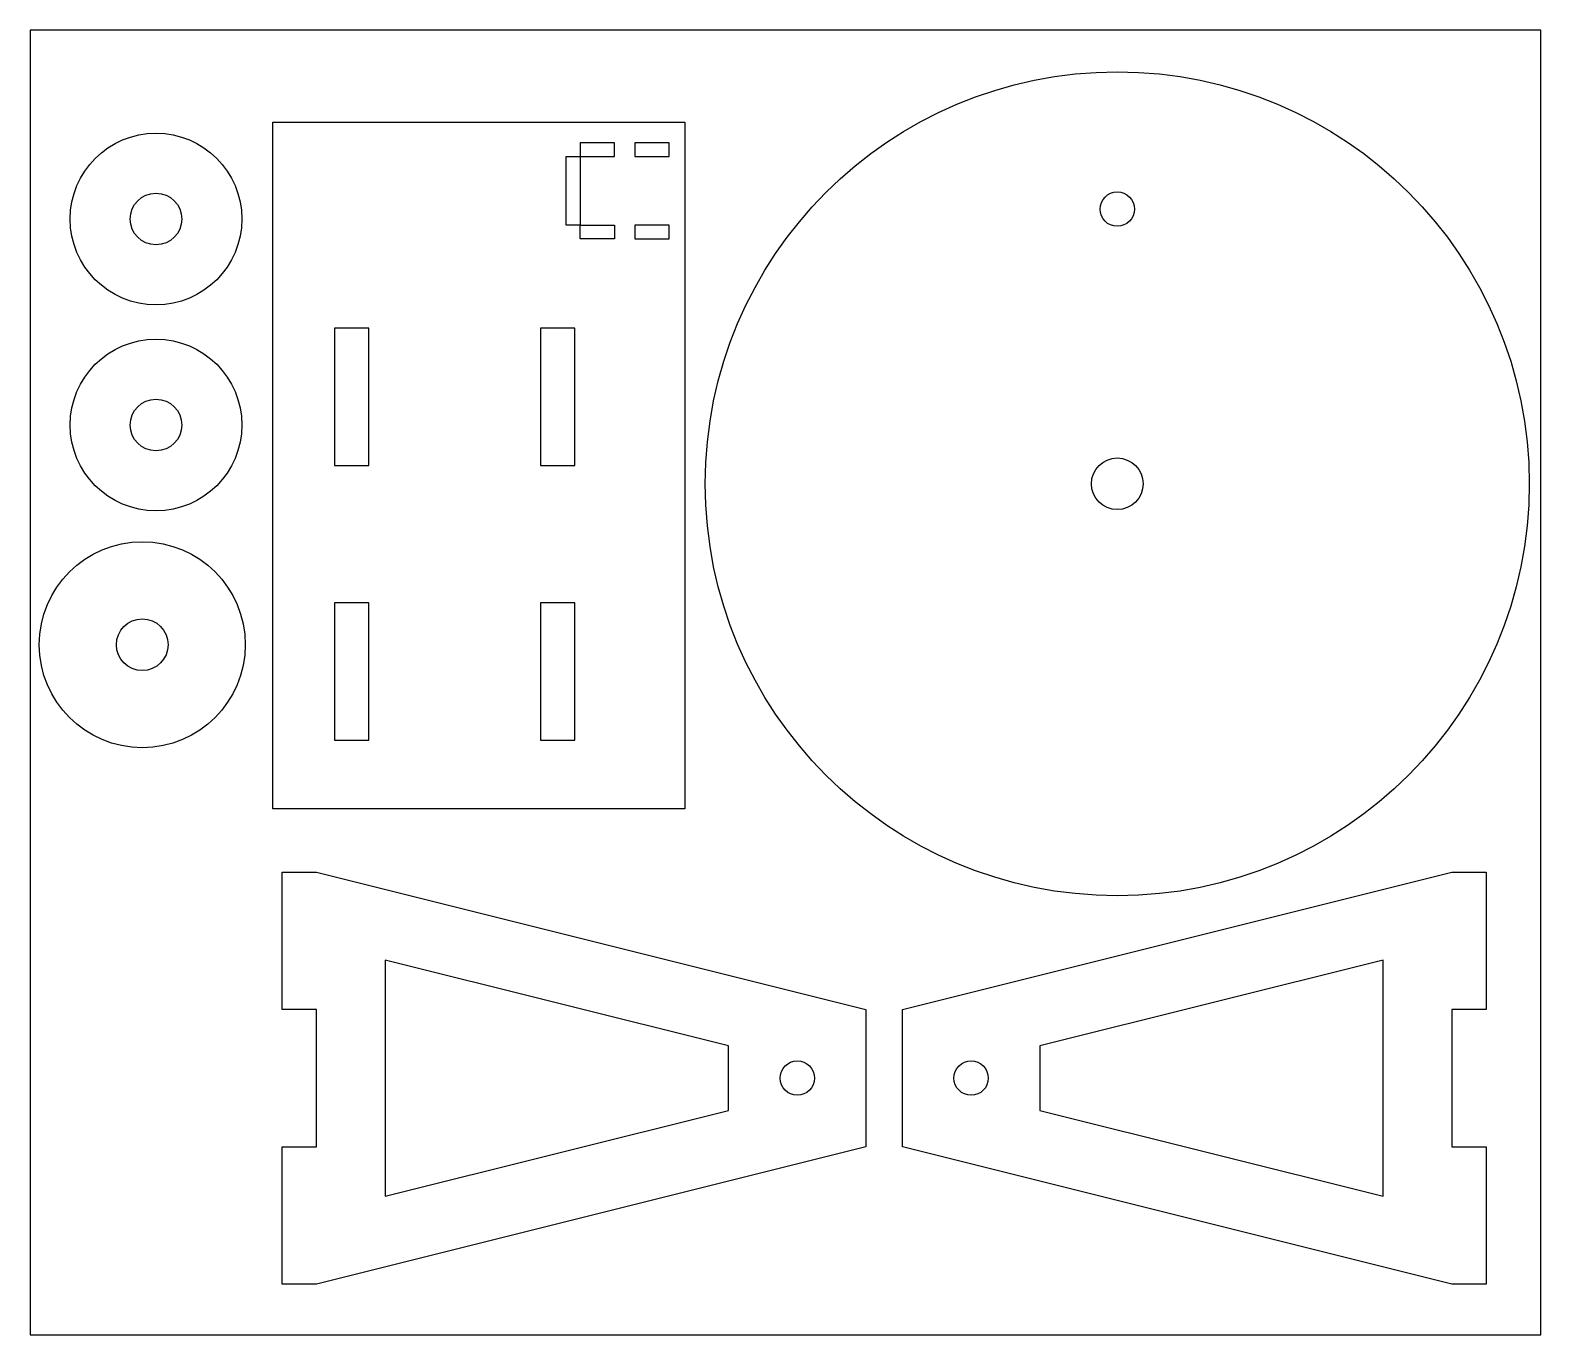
# Model space of a CAD drawing. Header units: inches. Extents: x -7.9 to 3.1, y -4.5 to 5.
import ezdxf

# ---------------------------------------------------------------- set-up
doc = ezdxf.new("R2010")
doc.units = ezdxf.units.IN
doc.layers.get('0').update_dxf_attribs({"linetype": 'CONTINUOUS'})

msp = doc.modelspace()

# ---------------------------------------------------------------- linework, layer by layer
for points in [[(-7.916, -4.5), (3.084, -4.5), (3.084, 5), (-7.916, 5)], [(-6.15, 4.331), (-3.15, 4.331), (-3.15, -0.669), (-6.15, -0.669)], [(-3.912, 4.081), (-3.662, 4.081), (-3.662, 4.181), (-3.912, 4.181), (-3.912, 4.081), (-3.912, 3.581), (-3.662, 3.581), (-3.662, 3.481), (-3.912, 3.481), (-3.912, 3.581), (-4.012, 3.581), (-4.012, 4.081)], [(-3.512, 4.181), (-3.512, 4.081), (-3.262, 4.081), (-3.262, 4.181)], [(-3.262, 3.581), (-3.512, 3.581), (-3.512, 3.481), (-3.262, 3.481)], [(-5.45, 2.831), (-5.7, 2.831), (-5.7, 1.831), (-5.45, 1.831)], [(-3.95, 2.831), (-4.2, 2.831), (-4.2, 1.831), (-3.95, 1.831)], [(-5.45, 0.831), (-5.7, 0.831), (-5.7, -0.169), (-5.45, -0.169)], [(-3.95, 0.831), (-4.2, 0.831), (-4.2, -0.169), (-3.95, -0.169)], [(-6.08, -3.131), (-5.83, -3.131), (-5.83, -2.131), (-6.08, -2.131), (-6.08, -1.131), (-5.83, -1.131), (-1.83, -2.131), (-1.83, -3.131), (-5.83, -4.131), (-6.08, -4.131)], [(2.686, -2.131), (2.436, -2.131), (2.436, -3.131), (2.686, -3.131), (2.686, -4.131), (2.436, -4.131), (-1.564, -3.131), (-1.564, -2.131), (2.436, -1.131), (2.686, -1.131)], [(-2.83, -2.866), (-2.83, -2.396), (-5.33, -1.771), (-5.33, -3.491)], [(-0.564, -2.396), (-0.564, -2.866), (1.936, -3.491), (1.936, -1.771)]]:
    msp.add_lwpolyline(points, close=True)
for centre, radius in [((0, 1.697), 3), ((-7, 3.625), 0.625), ((-7, 3.625), 0.188), ((0, 3.697), 0.125), ((-7, 2.125), 0.625), ((-7, 2.125), 0.188), ((0, 1.697), 0.188), ((-7.1, 0.525), 0.75), ((-7.1, 0.525), 0.188), ((-2.33, -2.631), 0.125), ((-1.064, -2.631), 0.125)]:
    msp.add_circle(centre, radius)

doc.saveas('drawing.dxf')
